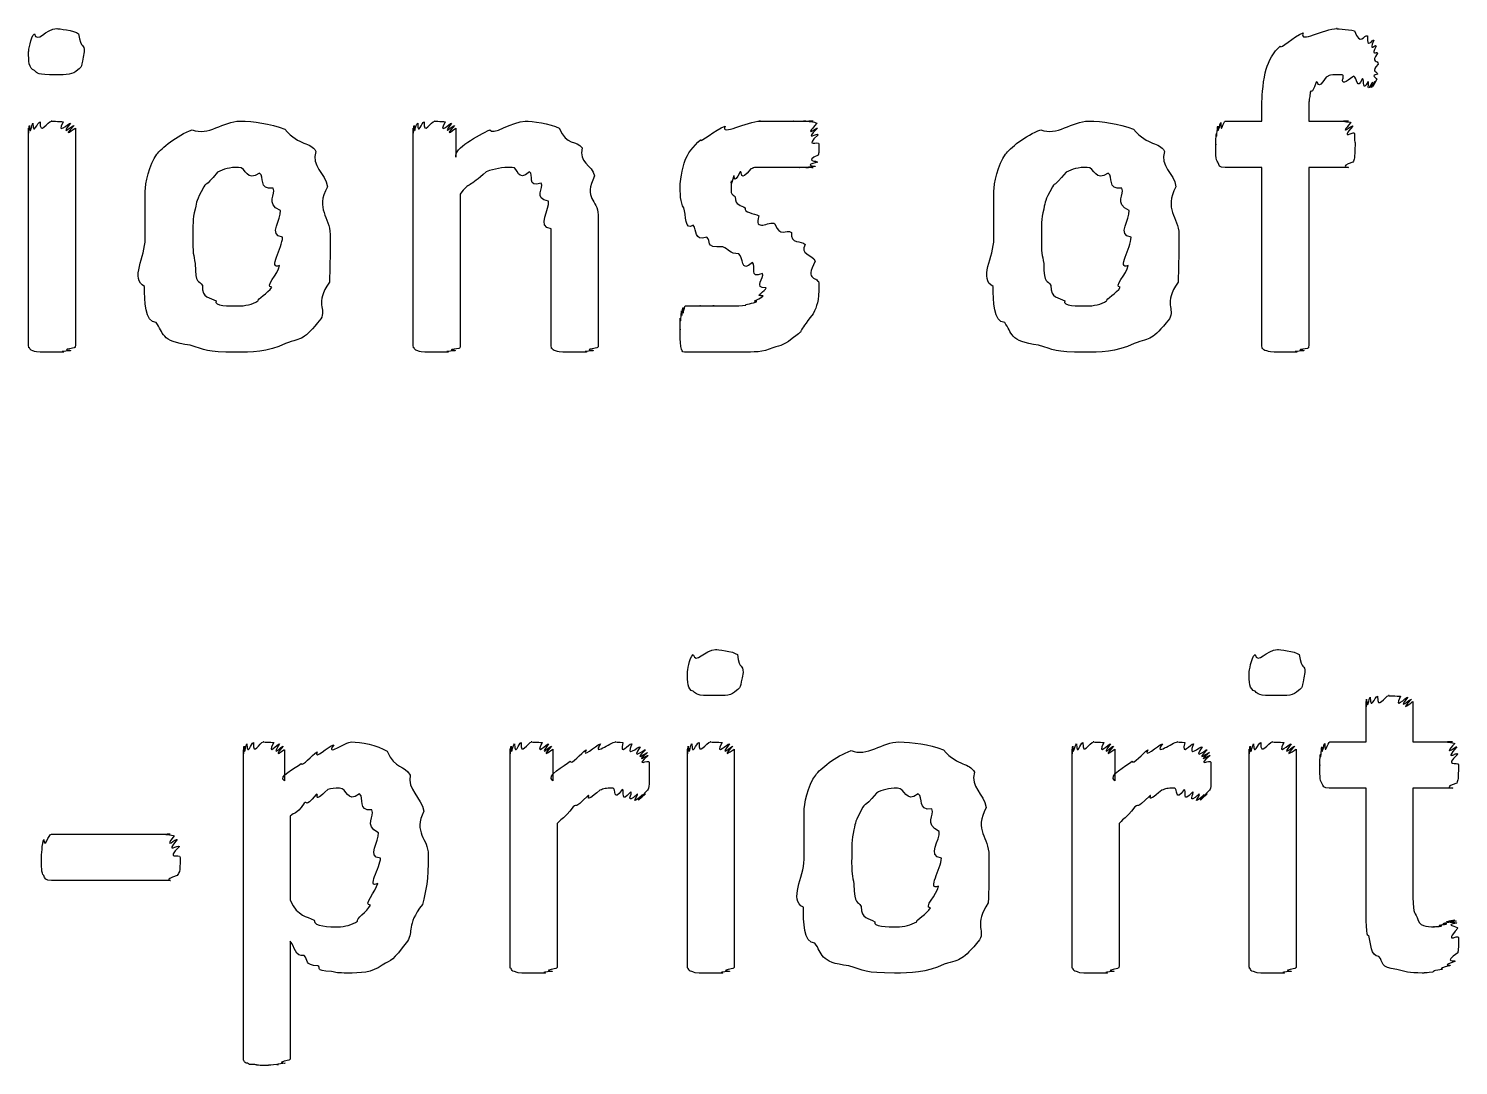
# Model space of a CAD drawing. Header units: millimetres. Extents: x 0 to 216, y 0 to 279.
# Drawn here: x 130.69 to 141.6, y 142.21 to 150.12 of the extents above; entities that cross this region are included whole.
import ezdxf

# ---------------------------------------------------------------- set-up
doc = ezdxf.new("R2010")
doc.units = ezdxf.units.MM
doc.layers.get('0').update_dxf_attribs({"linetype": 'CONTINUOUS'})

msp = doc.modelspace()

# ---------------------------------------------------------------- linework, layer by layer
at = {"color": 0}
for p, q in [((131.118, 149.944), (131.118, 149.944)), ((140.991, 149.85), (140.991, 149.85)), ((140.104, 149.415), (140.104, 149.564)), ((140.462, 149.526), (140.462, 149.415)), ((130.693, 147.706), (130.693, 149.36)), ((131.051, 149.36), (131.051, 147.706)), ((133.628, 147.706), (133.628, 149.36)), ((133.954, 149.36), (133.954, 149.14)), ((139.823, 149.415), (140.104, 149.415)), ((140.462, 149.415), (140.765, 149.415)), ((140.104, 149.062), (139.823, 149.062)), ((140.104, 147.706), (140.104, 149.062)), ((140.765, 149.062), (140.462, 149.062)), ((140.462, 149.062), (140.462, 147.706)), ((133.987, 148.858), (133.987, 147.706)), ((135.039, 148.699), (135.039, 147.706)), ((132.631, 148.528), (132.631, 148.528)), ((132.994, 148.55), (132.994, 148.55)), ((134.681, 147.706), (134.681, 148.594)), ((139.106, 148.528), (139.106, 148.528)), ((139.47, 148.55), (139.47, 148.55)), ((136.724, 148.169), (136.724, 148.169)), ((136.145, 145.207), (136.145, 145.207)), ((140.432, 145.207), (140.432, 145.207)), ((140.898, 144.677), (140.898, 144.986)), ((141.256, 144.986), (141.256, 144.677)), ((140.622, 144.677), (140.898, 144.677)), ((141.256, 144.677), (141.559, 144.677)), ((132.332, 142.269), (132.332, 144.617)), ((132.646, 144.617), (132.646, 144.38)), ((134.368, 142.969), (134.368, 144.622)), ((134.694, 144.622), (134.694, 144.38)), ((135.72, 142.969), (135.72, 144.622)), ((136.078, 144.622), (136.078, 142.969)), ((138.655, 142.969), (138.655, 144.622)), ((138.981, 144.622), (138.981, 144.38)), ((140.007, 142.969), (140.007, 144.622)), ((140.366, 144.622), (140.366, 142.969)), ((135.427, 144.441), (135.427, 144.441)), ((139.714, 144.441), (139.714, 144.441)), ((140.898, 144.325), (140.617, 144.325)), ((140.898, 143.432), (140.898, 144.325)), ((141.559, 144.325), (141.256, 144.325)), ((141.256, 144.325), (141.256, 143.553)), ((132.69, 144.11), (132.69, 143.47)), ((134.727, 144.055), (134.727, 142.969)), ((139.014, 144.055), (139.014, 142.969)), ((130.868, 143.972), (131.772, 143.972)), ((131.849, 143.795), (131.849, 143.795)), ((133.743, 143.818), (133.743, 143.818)), ((138.021, 143.812), (138.021, 143.812)), ((133.379, 143.79), (133.379, 143.79)), ((137.658, 143.79), (137.658, 143.79)), ((131.772, 143.619), (130.868, 143.619)), ((132.69, 143.156), (132.69, 142.269)), ((141.603, 143.184), (141.603, 143.184))]:
    msp.add_line(p, q, dxfattribs=at)
for points in [[(130.693, 149.944), (130.693, 149.951), (130.707, 150.056), (130.737, 150.082)], [(130.737, 150.082), (130.755, 150.002), (130.827, 150.121), (130.908, 150.121)], [(130.908, 150.121), (130.917, 150.121), (131.043, 150.107), (131.074, 150.082)], [(131.074, 150.082), (131.093, 149.955), (131.118, 150.013), (131.118, 149.944)], [(140.242, 149.988), (140.243, 149.958), (140.348, 150.066), (140.418, 150.088)], [(140.418, 150.088), (140.386, 150.002), (140.578, 150.121), (140.677, 150.121)], [(140.677, 150.121), (140.647, 150.121), (140.765, 150.115), (140.809, 150.104)], [(140.809, 150.104), (140.854, 149.98), (140.886, 150.079), (140.909, 150.066)], [(140.909, 150.066), (140.9, 149.955), (140.95, 150.043), (140.958, 150.033)], [(140.958, 150.033), (140.915, 149.933), (140.971, 150.006), (140.975, 149.988)], [(130.737, 149.801), (130.693, 149.815), (130.693, 149.874), (130.693, 149.944)], [(131.118, 149.944), (131.093, 149.819), (131.101, 149.831), (131.068, 149.806)], [(140.137, 149.812), (140.151, 149.87), (140.197, 149.944), (140.242, 149.988)], [(140.975, 149.988), (140.927, 149.9), (140.986, 149.955), (140.986, 149.933)], [(140.986, 149.933), (140.93, 149.856), (140.991, 149.884), (140.991, 149.85)], [(130.903, 149.768), (130.751, 149.768), (130.766, 149.779), (130.737, 149.801)], [(131.068, 149.806), (131.031, 149.768), (130.983, 149.768), (130.903, 149.768)], [(140.104, 149.564), (140.104, 149.61), (140.115, 149.742), (140.137, 149.812)], [(140.991, 149.85), (140.93, 149.79), (140.988, 149.791), (140.986, 149.774)], [(140.517, 149.713), (140.479, 149.594), (140.484, 149.669), (140.473, 149.636)], [(140.594, 149.751), (140.518, 149.631), (140.539, 149.731), (140.517, 149.713)], [(140.716, 149.768), (140.581, 149.768), (140.627, 149.762), (140.594, 149.751)], [(140.804, 149.757), (140.662, 149.649), (140.749, 149.768), (140.716, 149.768)], [(140.87, 149.74), (140.831, 149.638), (140.829, 149.753), (140.804, 149.757)], [(140.914, 149.718), (140.867, 149.625), (140.888, 149.732), (140.87, 149.74)], [(140.947, 149.713), (140.893, 149.614), (140.928, 149.714), (140.914, 149.718)], [(140.964, 149.718), (140.909, 149.614), (140.954, 149.713), (140.947, 149.713)], [(140.98, 149.735), (140.92, 149.62), (140.971, 149.721), (140.964, 149.718)], [(140.986, 149.774), (140.927, 149.757), (140.983, 149.746), (140.98, 149.735)], [(140.473, 149.636), (140.459, 149.532), (140.462, 149.57), (140.462, 149.526)], [(130.693, 149.36), (130.693, 149.268), (130.695, 149.374), (130.699, 149.382)], [(130.699, 149.382), (130.704, 149.283), (130.715, 149.394), (130.726, 149.399)], [(130.726, 149.399), (130.729, 149.294), (130.759, 149.41), (130.781, 149.41)], [(130.781, 149.41), (130.777, 149.297), (130.836, 149.415), (130.87, 149.415)], [(130.87, 149.415), (130.847, 149.415), (130.936, 149.412), (130.958, 149.41)], [(130.958, 149.41), (130.894, 149.294), (131.002, 149.406), (131.013, 149.399)], [(131.013, 149.399), (130.92, 149.283), (131.036, 149.389), (131.04, 149.382)], [(131.04, 149.382), (130.932, 149.268), (131.051, 149.367), (131.051, 149.36)], [(131.942, 149.349), (132.06, 149.297), (132.184, 149.415), (132.305, 149.415)], [(132.305, 149.415), (132.413, 149.415), (132.533, 149.394), (132.647, 149.354)], [(133.628, 149.36), (133.628, 149.268), (133.63, 149.374), (133.634, 149.382)], [(133.634, 149.382), (133.635, 149.283), (133.646, 149.394), (133.662, 149.399)], [(133.662, 149.399), (133.664, 149.294), (133.692, 149.41), (133.711, 149.41)], [(133.711, 149.41), (133.706, 149.297), (133.761, 149.415), (133.794, 149.415)], [(133.794, 149.415), (133.768, 149.415), (133.849, 149.412), (133.871, 149.41)], [(133.871, 149.41), (133.812, 149.294), (133.91, 149.406), (133.92, 149.399)], [(133.92, 149.399), (133.834, 149.283), (133.938, 149.389), (133.943, 149.382)], [(133.943, 149.382), (133.845, 149.268), (133.954, 149.367), (133.954, 149.36)], [(134.213, 149.349), (134.224, 149.297), (134.39, 149.415), (134.483, 149.415)], [(134.483, 149.415), (134.535, 149.415), (134.672, 149.396), (134.742, 149.36)], [(134.742, 149.36), (134.797, 149.224), (134.874, 149.273), (134.918, 149.211)], [(135.819, 149.272), (135.819, 149.246), (135.932, 149.35), (136.007, 149.377)], [(136.007, 149.377), (135.97, 149.297), (136.174, 149.415), (136.277, 149.415)], [(136.277, 149.415), (136.234, 149.415), (136.365, 149.415), (136.409, 149.415)], [(136.409, 149.415), (136.44, 149.415), (136.493, 149.415), (136.531, 149.415)], [(136.531, 149.415), (136.514, 149.415), (136.598, 149.415), (136.624, 149.415)], [(136.624, 149.415), (136.565, 149.415), (136.668, 149.415), (136.68, 149.415)], [(136.68, 149.415), (136.591, 149.415), (136.703, 149.41), (136.707, 149.399)], [(136.707, 149.399), (136.598, 149.275), (136.712, 149.374), (136.712, 149.36)], [(136.712, 149.36), (136.602, 149.25), (136.718, 149.333), (136.718, 149.31)], [(138.417, 149.349), (138.535, 149.297), (138.66, 149.415), (138.781, 149.415)], [(138.781, 149.415), (138.888, 149.415), (139.008, 149.394), (139.123, 149.354)], [(139.756, 149.321), (139.758, 149.257), (139.763, 149.362), (139.767, 149.377)], [(139.767, 149.377), (139.769, 149.286), (139.781, 149.4), (139.79, 149.404)], [(139.79, 149.404), (139.787, 149.297), (139.811, 149.415), (139.823, 149.415)], [(140.765, 149.415), (140.669, 149.415), (140.778, 149.411), (140.782, 149.404)], [(140.782, 149.404), (140.68, 149.286), (140.794, 149.39), (140.798, 149.377)], [(140.798, 149.377), (140.691, 149.257), (140.809, 149.344), (140.809, 149.321)], [(131.671, 149.162), (131.705, 149.208), (131.823, 149.305), (131.942, 149.349)], [(132.647, 149.354), (132.763, 149.219), (132.843, 149.261), (132.884, 149.184)], [(133.954, 149.14), (133.933, 149.208), (134.127, 149.305), (134.213, 149.349)], [(135.704, 149.117), (135.716, 149.158), (135.767, 149.228), (135.819, 149.272)], [(136.718, 149.31), (136.605, 149.208), (136.724, 149.268), (136.724, 149.239)], [(138.147, 149.162), (138.18, 149.208), (138.298, 149.305), (138.417, 149.349)], [(139.123, 149.354), (139.238, 149.219), (139.318, 149.261), (139.36, 149.184)], [(139.751, 149.239), (139.751, 149.213), (139.752, 149.299), (139.756, 149.321)], [(140.809, 149.321), (140.812, 149.213), (140.815, 149.272), (140.815, 149.239)], [(131.583, 148.88), (131.583, 148.933), (131.612, 149.085), (131.671, 149.162)], [(132.884, 149.184), (132.847, 149.069), (132.957, 149.02), (132.973, 148.913)], [(134.918, 149.211), (134.885, 149.102), (134.993, 149.08), (135.012, 148.996)], [(136.718, 149.156), (136.602, 149.102), (136.715, 149.115), (136.712, 149.101)], [(136.724, 149.239), (136.724, 149.151), (136.721, 149.181), (136.718, 149.156)], [(138.059, 148.88), (138.059, 148.933), (138.088, 149.085), (138.147, 149.162)], [(139.36, 149.184), (139.323, 149.069), (139.433, 149.02), (139.448, 148.913)], [(139.767, 149.101), (139.751, 149.117), (139.751, 149.175), (139.751, 149.239)], [(140.815, 149.239), (140.812, 149.117), (140.809, 149.13), (140.798, 149.101)], [(132.294, 149.062), (132.23, 149.062), (132.179, 149.049), (132.135, 149.024)], [(132.454, 149.018), (132.355, 148.944), (132.357, 149.062), (132.294, 149.062)], [(134.384, 149.062), (134.301, 149.062), (134.251, 149.051), (134.185, 149.029)], [(134.516, 149.029), (134.418, 148.944), (134.434, 149.062), (134.384, 149.062)], [(135.665, 148.936), (135.665, 148.926), (135.678, 149.062), (135.704, 149.117)], [(136.205, 149.051), (136.109, 148.933), (136.145, 149.04), (136.122, 149.029)], [(136.327, 149.062), (136.179, 149.062), (136.241, 149.058), (136.205, 149.051)], [(136.464, 149.062), (136.393, 149.062), (136.378, 149.062), (136.327, 149.062)], [(136.569, 149.062), (136.473, 149.062), (136.504, 149.062), (136.464, 149.062)], [(136.641, 149.062), (136.532, 149.062), (136.598, 149.062), (136.569, 149.062)], [(136.68, 149.062), (136.569, 149.062), (136.659, 149.062), (136.641, 149.062)], [(136.696, 149.068), (136.583, 149.062), (136.686, 149.062), (136.68, 149.062)], [(136.712, 149.101), (136.594, 149.073), (136.703, 149.075), (136.696, 149.068)], [(138.77, 149.062), (138.705, 149.062), (138.654, 149.049), (138.61, 149.024)], [(138.93, 149.018), (138.83, 148.944), (138.832, 149.062), (138.77, 149.062)], [(139.823, 149.062), (139.773, 149.062), (139.779, 149.075), (139.767, 149.101)], [(140.798, 149.101), (140.677, 149.062), (140.779, 149.062), (140.765, 149.062)], [(132.135, 149.024), (132.027, 148.893), (132.059, 148.96), (132.03, 148.913)], [(132.559, 148.903), (132.443, 148.889), (132.498, 148.992), (132.454, 149.018)], [(134.185, 149.029), (134.054, 148.904), (134.056, 148.953), (133.987, 148.858)], [(134.604, 148.941), (134.491, 148.904), (134.552, 149.01), (134.516, 149.029)], [(134.659, 148.803), (134.539, 148.827), (134.629, 148.904), (134.604, 148.941)], [(135.012, 148.996), (134.921, 148.82), (135.039, 148.816), (135.039, 148.699)], [(135.693, 148.754), (135.665, 148.79), (135.665, 148.865), (135.665, 148.936)], [(136.073, 148.996), (136.043, 148.889), (136.057, 148.971), (136.057, 148.958)], [(136.057, 148.958), (136.043, 148.827), (136.065, 148.869), (136.084, 148.836)], [(136.122, 149.029), (136.065, 148.915), (136.084, 149.01), (136.073, 148.996)], [(138.61, 149.024), (138.502, 148.893), (138.534, 148.96), (138.505, 148.913)], [(139.034, 148.903), (138.919, 148.889), (138.974, 148.992), (138.93, 149.018)], [(131.583, 148.517), (131.583, 148.595), (131.583, 148.77), (131.583, 148.88)], [(132.03, 148.913), (131.969, 148.798), (131.977, 148.809), (131.964, 148.743)], [(132.614, 148.732), (132.494, 148.79), (132.584, 148.854), (132.559, 148.903)], [(132.973, 148.913), (132.876, 148.739), (132.994, 148.685), (132.994, 148.55)], [(136.084, 148.836), (136.084, 148.765), (136.131, 148.778), (136.161, 148.754)], [(138.059, 148.517), (138.059, 148.595), (138.059, 148.77), (138.059, 148.88)], [(138.505, 148.913), (138.444, 148.798), (138.453, 148.809), (138.439, 148.743)], [(139.09, 148.732), (138.97, 148.79), (139.059, 148.854), (139.034, 148.903)], [(139.448, 148.913), (139.351, 148.739), (139.47, 148.685), (139.47, 148.55)], [(131.964, 148.743), (131.943, 148.668), (131.947, 148.612), (131.947, 148.539)], [(132.631, 148.528), (132.516, 148.544), (132.625, 148.668), (132.614, 148.732)], [(134.681, 148.594), (134.565, 148.602), (134.673, 148.751), (134.659, 148.803)], [(135.764, 148.621), (135.701, 148.569), (135.71, 148.701), (135.693, 148.754)], [(136.161, 148.754), (136.146, 148.717), (136.229, 148.711), (136.266, 148.693)], [(138.439, 148.743), (138.418, 148.668), (138.423, 148.612), (138.423, 148.539)], [(139.106, 148.528), (138.992, 148.544), (139.101, 148.668), (139.09, 148.732)], [(135.869, 148.528), (135.764, 148.496), (135.798, 148.584), (135.764, 148.621)], [(136.266, 148.693), (136.223, 148.562), (136.346, 148.655), (136.387, 148.632)], [(136.387, 148.632), (136.426, 148.522), (136.473, 148.591), (136.514, 148.566)], [(131.578, 148.153), (131.465, 148.209), (131.583, 148.38), (131.583, 148.517)], [(131.947, 148.539), (131.943, 148.404), (131.953, 148.395), (131.964, 148.329)], [(132.608, 148.313), (132.516, 148.276), (132.631, 148.451), (132.631, 148.528)], [(132.994, 148.55), (132.994, 148.353), (132.992, 148.296), (132.989, 148.186)], [(135.99, 148.456), (135.842, 148.445), (135.909, 148.501), (135.869, 148.528)], [(136.514, 148.566), (136.506, 148.47), (136.588, 148.509), (136.619, 148.473)], [(138.053, 148.153), (137.94, 148.209), (138.059, 148.38), (138.059, 148.517)], [(138.423, 148.539), (138.418, 148.404), (138.428, 148.395), (138.439, 148.329)], [(139.084, 148.313), (138.992, 148.276), (139.106, 148.451), (139.106, 148.528)], [(139.47, 148.55), (139.47, 148.353), (139.467, 148.296), (139.464, 148.186)], [(136.112, 148.401), (136.043, 148.404), (136.034, 148.437), (135.99, 148.456)], [(136.216, 148.335), (136.12, 148.249), (136.151, 148.382), (136.112, 148.401)], [(136.619, 148.473), (136.569, 148.401), (136.677, 148.397), (136.696, 148.346)], [(131.964, 148.329), (131.965, 148.159), (131.993, 148.209), (132.019, 148.159)], [(132.548, 148.147), (132.49, 148.147), (132.598, 148.249), (132.608, 148.313)], [(136.294, 148.252), (136.183, 148.203), (136.249, 148.313), (136.216, 148.335)], [(136.696, 148.346), (136.605, 148.183), (136.724, 148.238), (136.724, 148.169)], [(138.439, 148.329), (138.441, 148.159), (138.468, 148.209), (138.494, 148.159)], [(139.023, 148.147), (138.966, 148.147), (139.073, 148.249), (139.084, 148.313)], [(132.019, 148.159), (132.016, 148.059), (132.079, 148.071), (132.123, 148.042)], [(132.989, 148.186), (132.873, 148.018), (132.967, 147.985), (132.923, 147.905)], [(136.321, 148.142), (136.219, 148.139), (136.312, 148.222), (136.294, 148.252)], [(136.724, 148.169), (136.724, 148.029), (136.708, 148.01), (136.68, 147.943)], [(138.494, 148.159), (138.491, 148.059), (138.555, 148.071), (138.599, 148.042)], [(139.464, 148.186), (139.349, 148.018), (139.442, 147.985), (139.398, 147.905)], [(131.666, 147.877), (131.579, 147.879), (131.578, 148.045), (131.578, 148.153)], [(132.443, 148.042), (132.435, 148.055), (132.522, 148.103), (132.548, 148.147)], [(136.249, 148.037), (136.194, 148.037), (136.288, 148.062), (136.299, 148.081)], [(136.299, 148.081), (136.219, 148.073), (136.321, 148.12), (136.321, 148.142)], [(138.141, 147.877), (138.055, 147.879), (138.053, 148.045), (138.053, 148.153)], [(138.919, 148.042), (138.91, 148.055), (138.997, 148.103), (139.023, 148.147)], [(132.123, 148.042), (132.104, 148.004), (132.223, 148.004), (132.289, 148.004)], [(132.289, 148.004), (132.347, 148.004), (132.399, 148.016), (132.443, 148.042)], [(135.665, 147.91), (135.668, 147.846), (135.672, 147.95), (135.676, 147.966)], [(135.676, 147.966), (135.676, 147.875), (135.683, 147.989), (135.687, 147.993)], [(135.687, 147.993), (135.683, 147.886), (135.695, 148.004), (135.704, 148.004)], [(135.704, 148.004), (135.701, 148.004), (135.728, 148.004), (135.748, 148.004)], [(135.748, 148.004), (135.742, 148.004), (135.793, 148.004), (135.819, 148.004)], [(135.819, 148.004), (135.798, 148.004), (135.883, 148.004), (135.924, 148.004)], [(135.924, 148.004), (135.877, 148.004), (136.01, 148.004), (136.062, 148.004)], [(136.062, 148.004), (136.087, 148.004), (136.136, 148.005), (136.167, 148.01)], [(136.167, 148.01), (136.15, 148.015), (136.227, 148.026), (136.249, 148.037)], [(136.68, 147.943), (136.55, 147.784), (136.613, 147.828), (136.558, 147.784)], [(138.599, 148.042), (138.58, 148.004), (138.698, 148.004), (138.764, 148.004)], [(138.764, 148.004), (138.822, 148.004), (138.875, 148.016), (138.919, 148.042)], [(131.925, 147.706), (131.697, 147.729), (131.724, 147.803), (131.666, 147.877)], [(132.923, 147.905), (132.785, 147.739), (132.788, 147.762), (132.653, 147.718)], [(135.665, 147.828), (135.665, 147.802), (135.665, 147.888), (135.665, 147.91)], [(138.4, 147.706), (138.172, 147.729), (138.199, 147.803), (138.141, 147.877)], [(139.398, 147.905), (139.26, 147.739), (139.263, 147.762), (139.128, 147.718)], [(135.671, 147.695), (135.665, 147.713), (135.665, 147.773), (135.665, 147.828)], [(136.558, 147.784), (136.444, 147.695), (136.444, 147.706), (136.371, 147.684)], [(130.699, 147.684), (130.693, 147.68), (130.693, 147.698), (130.693, 147.706)], [(130.726, 147.662), (130.704, 147.665), (130.706, 147.676), (130.699, 147.684)], [(130.781, 147.651), (130.729, 147.654), (130.74, 147.658), (130.726, 147.662)], [(130.87, 147.651), (130.777, 147.651), (130.806, 147.651), (130.781, 147.651)], [(130.958, 147.651), (130.847, 147.651), (130.905, 147.651), (130.87, 147.651)], [(131.013, 147.662), (130.894, 147.654), (130.983, 147.654), (130.958, 147.651)], [(131.04, 147.684), (130.92, 147.665), (131.027, 147.669), (131.013, 147.662)], [(131.051, 147.706), (131.049, 147.68), (131.047, 147.691), (131.04, 147.684)], [(132.272, 147.651), (132.046, 147.651), (132.042, 147.669), (131.925, 147.706)], [(132.653, 147.718), (132.516, 147.651), (132.394, 147.651), (132.272, 147.651)], [(133.634, 147.684), (133.628, 147.68), (133.628, 147.698), (133.628, 147.706)], [(133.662, 147.662), (133.639, 147.665), (133.641, 147.676), (133.634, 147.684)], [(133.717, 147.651), (133.664, 147.654), (133.675, 147.658), (133.662, 147.662)], [(133.805, 147.651), (133.712, 147.651), (133.741, 147.651), (133.717, 147.651)], [(133.893, 147.651), (133.783, 147.651), (133.841, 147.651), (133.805, 147.651)], [(133.948, 147.662), (133.829, 147.654), (133.918, 147.654), (133.893, 147.651)], [(133.975, 147.679), (133.856, 147.665), (133.962, 147.669), (133.948, 147.662)], [(133.987, 147.706), (133.984, 147.676), (133.983, 147.686), (133.975, 147.679)], [(134.687, 147.679), (134.682, 147.676), (134.681, 147.695), (134.681, 147.706)], [(134.714, 147.662), (134.694, 147.665), (134.694, 147.675), (134.687, 147.679)], [(134.769, 147.651), (134.72, 147.654), (134.728, 147.658), (134.714, 147.662)], [(134.863, 147.651), (134.767, 147.651), (134.794, 147.651), (134.769, 147.651)], [(134.946, 147.651), (134.837, 147.651), (134.896, 147.651), (134.863, 147.651)], [(135.001, 147.662), (134.885, 147.654), (134.971, 147.654), (134.946, 147.651)], [(135.029, 147.684), (134.91, 147.665), (135.015, 147.669), (135.001, 147.662)], [(135.039, 147.706), (135.039, 147.68), (135.035, 147.691), (135.029, 147.684)], [(135.698, 147.651), (135.676, 147.651), (135.678, 147.665), (135.671, 147.695)], [(135.759, 147.651), (135.701, 147.651), (135.712, 147.651), (135.698, 147.651)], [(135.853, 147.651), (135.753, 147.651), (135.783, 147.651), (135.759, 147.651)], [(135.985, 147.651), (135.83, 147.651), (135.892, 147.651), (135.853, 147.651)], [(136.139, 147.651), (136.043, 147.651), (136.032, 147.651), (135.985, 147.651)], [(136.371, 147.684), (136.3, 147.651), (136.223, 147.651), (136.139, 147.651)], [(138.748, 147.651), (138.522, 147.651), (138.517, 147.669), (138.4, 147.706)], [(139.128, 147.718), (138.992, 147.651), (138.869, 147.651), (138.748, 147.651)], [(140.109, 147.679), (140.104, 147.676), (140.104, 147.695), (140.104, 147.706)], [(140.142, 147.662), (140.115, 147.665), (140.116, 147.675), (140.109, 147.679)], [(140.197, 147.651), (140.144, 147.654), (140.156, 147.658), (140.142, 147.662)], [(140.286, 147.651), (140.188, 147.651), (140.22, 147.651), (140.197, 147.651)], [(140.369, 147.651), (140.258, 147.651), (140.319, 147.651), (140.286, 147.651)], [(140.424, 147.662), (140.302, 147.654), (140.39, 147.654), (140.369, 147.651)], [(140.451, 147.679), (140.331, 147.665), (140.437, 147.669), (140.424, 147.662)], [(140.462, 147.706), (140.459, 147.676), (140.458, 147.686), (140.451, 147.679)], [(135.72, 145.207), (135.72, 145.214), (135.734, 145.318), (135.764, 145.344)], [(135.764, 145.344), (135.782, 145.264), (135.854, 145.383), (135.935, 145.383)], [(135.935, 145.383), (135.944, 145.383), (136.07, 145.369), (136.101, 145.344)], [(136.101, 145.344), (136.12, 145.218), (136.145, 145.276), (136.145, 145.207)], [(140.007, 145.207), (140.007, 145.214), (140.021, 145.318), (140.051, 145.344)], [(140.051, 145.344), (140.069, 145.264), (140.141, 145.383), (140.222, 145.383)], [(140.222, 145.383), (140.231, 145.383), (140.357, 145.369), (140.388, 145.344)], [(140.388, 145.344), (140.407, 145.218), (140.432, 145.276), (140.432, 145.207)], [(135.764, 145.063), (135.72, 145.077), (135.72, 145.136), (135.72, 145.207)], [(136.145, 145.207), (136.12, 145.081), (136.128, 145.094), (136.095, 145.069)], [(140.051, 145.063), (140.007, 145.077), (140.007, 145.136), (140.007, 145.207)], [(140.432, 145.207), (140.407, 145.081), (140.415, 145.094), (140.382, 145.069)], [(135.93, 145.03), (135.778, 145.03), (135.793, 145.041), (135.764, 145.063)], [(136.095, 145.069), (136.058, 145.03), (136.01, 145.03), (135.93, 145.03)], [(140.217, 145.03), (140.065, 145.03), (140.08, 145.041), (140.051, 145.063)], [(140.382, 145.069), (140.345, 145.03), (140.297, 145.03), (140.217, 145.03)], [(140.898, 144.986), (140.898, 144.887), (140.899, 144.994), (140.903, 145.003)], [(140.903, 145.003), (140.909, 144.901), (140.92, 145.015), (140.93, 145.019)], [(140.93, 145.019), (140.933, 144.909), (140.964, 145.025), (140.986, 145.025)], [(140.986, 145.025), (140.982, 144.912), (141.041, 145.03), (141.074, 145.03)], [(141.074, 145.03), (141.052, 145.03), (141.14, 145.028), (141.162, 145.025)], [(141.162, 145.025), (141.099, 144.909), (141.206, 145.022), (141.217, 145.019)], [(141.217, 145.019), (141.125, 144.901), (141.241, 145.01), (141.245, 145.003)], [(141.245, 145.003), (141.136, 144.887), (141.256, 144.989), (141.256, 144.986)], [(132.359, 144.661), (132.365, 144.556), (132.389, 144.672), (132.409, 144.672)], [(132.409, 144.672), (132.405, 144.559), (132.456, 144.677), (132.486, 144.677)], [(132.486, 144.677), (132.467, 144.677), (132.544, 144.675), (132.563, 144.672)], [(132.563, 144.672), (132.504, 144.556), (132.596, 144.668), (132.607, 144.661)], [(133.021, 144.655), (132.952, 144.559), (133.11, 144.677), (133.158, 144.677)], [(133.158, 144.677), (133.225, 144.677), (133.354, 144.653), (133.429, 144.606)], [(134.401, 144.661), (134.404, 144.556), (134.432, 144.672), (134.451, 144.672)], [(134.451, 144.672), (134.445, 144.559), (134.501, 144.677), (134.534, 144.677)], [(134.534, 144.677), (134.507, 144.677), (134.589, 144.675), (134.611, 144.672)], [(134.611, 144.672), (134.552, 144.556), (134.65, 144.668), (134.661, 144.661)], [(135.057, 144.661), (134.986, 144.559), (135.136, 144.677), (135.173, 144.677)], [(135.173, 144.677), (135.154, 144.677), (135.206, 144.675), (135.228, 144.672)], [(135.228, 144.672), (135.198, 144.556), (135.272, 144.668), (135.295, 144.661)], [(135.753, 144.661), (135.756, 144.556), (135.786, 144.672), (135.809, 144.672)], [(135.809, 144.672), (135.804, 144.559), (135.864, 144.677), (135.897, 144.677)], [(135.897, 144.677), (135.874, 144.677), (135.963, 144.675), (135.985, 144.672)], [(135.985, 144.672), (135.921, 144.556), (136.029, 144.668), (136.04, 144.661)], [(136.969, 144.611), (137.087, 144.559), (137.211, 144.677), (137.333, 144.677)], [(137.333, 144.677), (137.44, 144.677), (137.56, 144.657), (137.674, 144.617)], [(138.689, 144.661), (138.691, 144.556), (138.719, 144.672), (138.738, 144.672)], [(138.738, 144.672), (138.733, 144.559), (138.788, 144.677), (138.821, 144.677)], [(138.821, 144.677), (138.795, 144.677), (138.876, 144.675), (138.898, 144.672)], [(138.898, 144.672), (138.839, 144.556), (138.937, 144.668), (138.948, 144.661)], [(139.344, 144.661), (139.273, 144.559), (139.423, 144.677), (139.46, 144.677)], [(139.46, 144.677), (139.441, 144.677), (139.493, 144.675), (139.515, 144.672)], [(139.515, 144.672), (139.485, 144.556), (139.56, 144.668), (139.581, 144.661)], [(140.04, 144.661), (140.043, 144.556), (140.074, 144.672), (140.095, 144.672)], [(140.095, 144.672), (140.091, 144.559), (140.151, 144.677), (140.184, 144.677)], [(140.184, 144.677), (140.162, 144.677), (140.25, 144.675), (140.272, 144.672)], [(140.272, 144.672), (140.208, 144.556), (140.316, 144.668), (140.327, 144.661)], [(140.583, 144.666), (140.581, 144.559), (140.607, 144.677), (140.622, 144.677)], [(141.559, 144.677), (141.462, 144.677), (141.571, 144.673), (141.575, 144.666)], [(132.332, 144.617), (132.332, 144.534), (132.333, 144.64), (132.337, 144.645)], [(132.337, 144.645), (132.339, 144.545), (132.348, 144.657), (132.359, 144.661)], [(132.607, 144.661), (132.53, 144.545), (132.631, 144.651), (132.635, 144.645)], [(132.635, 144.645), (132.541, 144.53), (132.646, 144.628), (132.646, 144.617)], [(132.773, 144.512), (132.784, 144.486), (132.853, 144.578), (132.894, 144.6)], [(132.894, 144.6), (132.868, 144.534), (132.979, 144.645), (133.021, 144.655)], [(133.429, 144.606), (133.489, 144.468), (133.561, 144.501), (133.605, 144.424)], [(134.368, 144.622), (134.368, 144.53), (134.37, 144.636), (134.374, 144.645)], [(134.374, 144.645), (134.375, 144.545), (134.386, 144.657), (134.401, 144.661)], [(134.661, 144.661), (134.574, 144.545), (134.679, 144.651), (134.682, 144.645)], [(134.682, 144.645), (134.585, 144.53), (134.694, 144.629), (134.694, 144.622)], [(134.826, 144.529), (134.834, 144.497), (134.91, 144.595), (134.947, 144.617)], [(134.947, 144.617), (134.909, 144.541), (135.02, 144.653), (135.057, 144.661)], [(135.295, 144.661), (135.246, 144.541), (135.341, 144.646), (135.36, 144.639)], [(135.36, 144.639), (135.283, 144.526), (135.391, 144.624), (135.399, 144.617)], [(135.399, 144.617), (135.297, 144.512), (135.412, 144.602), (135.416, 144.595)], [(135.416, 144.595), (135.305, 144.501), (135.421, 144.584), (135.421, 144.573)], [(135.421, 144.573), (135.308, 144.479), (135.427, 144.545), (135.427, 144.523)], [(135.72, 144.622), (135.72, 144.53), (135.722, 144.636), (135.726, 144.645)], [(135.726, 144.645), (135.731, 144.545), (135.742, 144.657), (135.753, 144.661)], [(136.04, 144.661), (135.948, 144.545), (136.063, 144.651), (136.067, 144.645)], [(136.067, 144.645), (135.959, 144.53), (136.078, 144.629), (136.078, 144.622)], [(136.699, 144.424), (136.732, 144.471), (136.85, 144.567), (136.969, 144.611)], [(137.674, 144.617), (137.79, 144.482), (137.87, 144.523), (137.911, 144.446)], [(138.655, 144.622), (138.655, 144.53), (138.657, 144.636), (138.661, 144.645)], [(138.661, 144.645), (138.662, 144.545), (138.673, 144.657), (138.689, 144.661)], [(138.948, 144.661), (138.861, 144.545), (138.966, 144.651), (138.97, 144.645)], [(138.97, 144.645), (138.872, 144.53), (138.981, 144.629), (138.981, 144.622)], [(139.113, 144.529), (139.121, 144.497), (139.197, 144.595), (139.234, 144.617)], [(139.234, 144.617), (139.196, 144.541), (139.307, 144.653), (139.344, 144.661)], [(139.581, 144.661), (139.533, 144.541), (139.628, 144.646), (139.648, 144.639)], [(139.648, 144.639), (139.571, 144.526), (139.678, 144.624), (139.686, 144.617)], [(139.686, 144.617), (139.584, 144.512), (139.699, 144.602), (139.703, 144.595)], [(139.703, 144.595), (139.592, 144.501), (139.708, 144.584), (139.708, 144.573)], [(139.708, 144.573), (139.595, 144.479), (139.714, 144.545), (139.714, 144.523)], [(140.007, 144.622), (140.007, 144.53), (140.009, 144.636), (140.013, 144.645)], [(140.013, 144.645), (140.018, 144.545), (140.029, 144.657), (140.04, 144.661)], [(140.327, 144.661), (140.235, 144.545), (140.351, 144.651), (140.354, 144.645)], [(140.354, 144.645), (140.246, 144.53), (140.366, 144.629), (140.366, 144.622)], [(140.545, 144.501), (140.545, 144.475), (140.546, 144.562), (140.55, 144.584)], [(140.55, 144.584), (140.552, 144.519), (140.557, 144.624), (140.561, 144.639)], [(140.561, 144.639), (140.563, 144.548), (140.575, 144.662), (140.583, 144.666)], [(141.575, 144.666), (141.473, 144.548), (141.588, 144.653), (141.592, 144.639)], [(141.592, 144.639), (141.482, 144.519), (141.598, 144.606), (141.598, 144.584)], [(141.598, 144.584), (141.485, 144.475), (141.603, 144.534), (141.603, 144.501)], [(132.646, 144.38), (132.585, 144.413), (132.731, 144.475), (132.773, 144.512)], [(134.694, 144.38), (134.633, 144.424), (134.784, 144.491), (134.826, 144.529)], [(135.427, 144.523), (135.427, 144.438), (135.427, 144.476), (135.427, 144.441)], [(138.981, 144.38), (138.92, 144.424), (139.072, 144.491), (139.113, 144.529)], [(139.714, 144.523), (139.714, 144.438), (139.714, 144.476), (139.714, 144.441)], [(140.561, 144.363), (140.545, 144.38), (140.545, 144.438), (140.545, 144.501)], [(141.603, 144.501), (141.603, 144.38), (141.599, 144.392), (141.592, 144.363)], [(133.605, 144.424), (133.58, 144.314), (133.688, 144.254), (133.71, 144.148)], [(135.427, 144.358), (135.427, 144.325), (135.423, 144.319), (135.416, 144.308)], [(135.427, 144.441), (135.427, 144.369), (135.427, 144.38), (135.427, 144.358)], [(136.61, 144.143), (136.61, 144.195), (136.639, 144.347), (136.699, 144.424)], [(137.911, 144.446), (137.874, 144.332), (137.984, 144.282), (138, 144.176)], [(139.714, 144.358), (139.714, 144.325), (139.71, 144.319), (139.703, 144.308)], [(139.714, 144.441), (139.714, 144.369), (139.714, 144.38), (139.714, 144.358)], [(140.617, 144.325), (140.57, 144.325), (140.575, 144.337), (140.561, 144.363)], [(141.592, 144.363), (141.471, 144.325), (141.573, 144.325), (141.559, 144.325)], [(132.888, 144.275), (132.79, 144.159), (132.828, 144.238), (132.795, 144.209)], [(132.976, 144.314), (132.85, 144.192), (132.917, 144.293), (132.888, 144.275)], [(133.065, 144.325), (133.026, 144.325), (133.005, 144.321), (132.976, 144.314)], [(133.219, 144.28), (133.117, 144.206), (133.127, 144.325), (133.065, 144.325)], [(133.313, 144.159), (133.198, 144.148), (133.259, 144.25), (133.219, 144.28)], [(134.958, 144.264), (134.845, 144.148), (134.888, 144.217), (134.848, 144.181)], [(135.052, 144.308), (134.911, 144.188), (134.991, 144.286), (134.958, 144.264)], [(135.151, 144.325), (135.092, 144.325), (135.085, 144.319), (135.052, 144.308)], [(135.223, 144.314), (135.151, 144.206), (135.176, 144.325), (135.151, 144.325)], [(135.289, 144.297), (135.198, 144.195), (135.248, 144.309), (135.223, 144.314)], [(135.339, 144.28), (135.235, 144.184), (135.307, 144.293), (135.289, 144.297)], [(135.377, 144.275), (135.264, 144.173), (135.352, 144.277), (135.339, 144.28)], [(135.399, 144.28), (135.286, 144.173), (135.388, 144.275), (135.377, 144.275)], [(135.416, 144.308), (135.297, 144.184), (135.406, 144.288), (135.399, 144.28)], [(137.162, 144.286), (137.054, 144.155), (137.086, 144.223), (137.057, 144.176)], [(137.322, 144.325), (137.257, 144.325), (137.206, 144.311), (137.162, 144.286)], [(137.481, 144.28), (137.382, 144.206), (137.384, 144.325), (137.322, 144.325)], [(137.586, 144.165), (137.47, 144.151), (137.525, 144.254), (137.481, 144.28)], [(139.245, 144.264), (139.132, 144.148), (139.175, 144.217), (139.135, 144.181)], [(139.339, 144.308), (139.198, 144.188), (139.278, 144.286), (139.245, 144.264)], [(139.438, 144.325), (139.379, 144.325), (139.372, 144.319), (139.339, 144.308)], [(139.51, 144.314), (139.438, 144.206), (139.463, 144.325), (139.438, 144.325)], [(139.576, 144.297), (139.485, 144.195), (139.535, 144.309), (139.51, 144.314)], [(139.626, 144.28), (139.522, 144.184), (139.594, 144.293), (139.576, 144.297)], [(139.664, 144.275), (139.551, 144.173), (139.639, 144.277), (139.626, 144.28)], [(139.686, 144.28), (139.573, 144.173), (139.675, 144.275), (139.664, 144.275)], [(139.703, 144.308), (139.584, 144.184), (139.693, 144.288), (139.686, 144.28)], [(132.795, 144.209), (132.725, 144.104), (132.726, 144.15), (132.69, 144.11)], [(133.362, 143.983), (133.247, 144.045), (133.338, 144.107), (133.313, 144.159)], [(133.71, 144.148), (133.624, 143.986), (133.743, 143.935), (133.743, 143.818)], [(134.848, 144.181), (134.768, 144.078), (134.771, 144.105), (134.727, 144.055)], [(136.61, 143.779), (136.61, 143.857), (136.61, 144.032), (136.61, 144.143)], [(137.057, 144.176), (136.996, 144.06), (137.004, 144.071), (136.991, 144.005)], [(137.641, 143.994), (137.521, 144.052), (137.611, 144.117), (137.586, 144.165)], [(138, 144.176), (137.903, 144.001), (138.021, 143.947), (138.021, 143.812)], [(139.135, 144.181), (139.055, 144.078), (139.058, 144.105), (139.014, 144.055)], [(130.791, 143.795), (130.791, 143.802), (130.797, 143.907), (130.808, 143.933)], [(130.808, 143.933), (130.816, 143.853), (130.842, 143.972), (130.868, 143.972)], [(131.772, 143.972), (131.691, 143.972), (131.794, 143.968), (131.805, 143.961)], [(131.805, 143.961), (131.713, 143.842), (131.823, 143.947), (131.827, 143.933)], [(131.827, 143.933), (131.724, 143.813), (131.84, 143.9), (131.844, 143.878)], [(133.379, 143.79), (133.265, 143.798), (133.373, 143.92), (133.362, 143.983)], [(136.991, 144.005), (136.97, 143.931), (136.974, 143.874), (136.974, 143.801)], [(137.658, 143.79), (137.543, 143.807), (137.652, 143.931), (137.641, 143.994)], [(130.808, 143.658), (130.791, 143.67), (130.791, 143.729), (130.791, 143.795)], [(131.844, 143.878), (131.731, 143.769), (131.849, 143.829), (131.849, 143.795)], [(131.849, 143.795), (131.849, 143.67), (131.841, 143.683), (131.827, 143.658)], [(133.743, 143.818), (133.743, 143.611), (133.727, 143.55), (133.699, 143.437)], [(136.974, 143.801), (136.97, 143.666), (136.98, 143.658), (136.991, 143.591)], [(138.021, 143.812), (138.021, 143.615), (138.019, 143.559), (138.016, 143.448)], [(133.357, 143.597), (133.265, 143.549), (133.379, 143.724), (133.379, 143.79)], [(136.605, 143.415), (136.492, 143.472), (136.61, 143.643), (136.61, 143.779)], [(137.636, 143.575), (137.543, 143.538), (137.658, 143.713), (137.658, 143.79)], [(130.868, 143.619), (130.816, 143.619), (130.821, 143.632), (130.808, 143.658)], [(131.827, 143.658), (131.706, 143.619), (131.797, 143.619), (131.772, 143.619)], [(133.302, 143.432), (133.239, 143.427), (133.346, 143.538), (133.357, 143.597)], [(136.991, 143.591), (136.992, 143.421), (137.02, 143.472), (137.046, 143.421)], [(132.69, 143.47), (132.751, 143.335), (132.813, 143.352), (132.872, 143.316)], [(137.575, 143.41), (137.517, 143.41), (137.625, 143.512), (137.636, 143.575)], [(141.256, 143.553), (141.253, 143.361), (141.267, 143.385), (141.289, 143.338)], [(133.203, 143.31), (133.187, 143.324), (133.276, 143.379), (133.302, 143.432)], [(133.699, 143.437), (133.569, 143.269), (133.634, 143.233), (133.583, 143.156)], [(136.693, 143.14), (136.606, 143.141), (136.605, 143.308), (136.605, 143.415)], [(137.046, 143.421), (137.043, 143.322), (137.106, 143.334), (137.15, 143.305)], [(137.47, 143.305), (137.462, 143.317), (137.549, 143.366), (137.575, 143.41)], [(138.016, 143.448), (137.9, 143.28), (137.994, 143.247), (137.95, 143.167)], [(140.92, 143.2), (140.898, 143.17), (140.898, 143.343), (140.898, 143.432)], [(132.872, 143.316), (132.868, 143.266), (132.99, 143.266), (133.054, 143.266)], [(133.054, 143.266), (133.106, 143.266), (133.161, 143.28), (133.203, 143.31)], [(137.15, 143.305), (137.131, 143.266), (137.25, 143.266), (137.316, 143.266)], [(137.316, 143.266), (137.374, 143.266), (137.426, 143.279), (137.47, 143.305)], [(141.289, 143.338), (141.301, 143.266), (141.358, 143.266), (141.421, 143.266)], [(141.421, 143.266), (141.385, 143.266), (141.461, 143.268), (141.476, 143.272)], [(141.476, 143.272), (141.416, 143.278), (141.504, 143.284), (141.515, 143.288)], [(141.515, 143.288), (141.441, 143.288), (141.54, 143.301), (141.548, 143.305)], [(141.548, 143.305), (141.46, 143.299), (141.567, 143.316), (141.575, 143.316)], [(141.575, 143.316), (141.471, 143.299), (141.582, 143.313), (141.587, 143.31)], [(141.587, 143.31), (141.478, 143.295), (141.592, 143.305), (141.592, 143.294)], [(141.592, 143.294), (141.482, 143.278), (141.598, 143.273), (141.598, 143.255)], [(141.598, 143.255), (141.485, 143.123), (141.603, 143.213), (141.603, 143.184)], [(132.795, 143.046), (132.725, 143.035), (132.726, 143.115), (132.69, 143.156)], [(133.583, 143.156), (133.467, 142.998), (133.467, 143.018), (133.39, 142.974)], [(136.952, 142.969), (136.724, 142.991), (136.751, 143.065), (136.693, 143.14)], [(137.95, 143.167), (137.812, 143.002), (137.815, 143.024), (137.68, 142.98)], [(140.997, 143.04), (140.93, 143.042), (140.938, 143.137), (140.92, 143.2)], [(141.603, 143.184), (141.603, 143.046), (141.6, 143.097), (141.598, 143.068)], [(132.9, 142.969), (132.795, 142.971), (132.83, 143.015), (132.795, 143.046)], [(141.134, 142.941), (141, 142.954), (141.032, 142.996), (140.997, 143.04)], [(141.598, 143.068), (141.478, 142.986), (141.587, 143.015), (141.575, 143.002)], [(133.004, 142.925), (132.864, 142.931), (132.935, 142.949), (132.9, 142.969)], [(133.125, 142.913), (133.051, 142.913), (133.04, 142.916), (133.004, 142.925)], [(133.39, 142.974), (133.313, 142.913), (133.225, 142.913), (133.125, 142.913)], [(134.374, 142.947), (134.368, 142.942), (134.368, 142.96), (134.368, 142.969)], [(134.401, 142.925), (134.379, 142.927), (134.381, 142.938), (134.374, 142.947)], [(134.457, 142.913), (134.404, 142.916), (134.415, 142.921), (134.401, 142.925)], [(134.688, 142.925), (134.57, 142.916), (134.658, 142.916), (134.633, 142.913)], [(134.716, 142.947), (134.596, 142.927), (134.702, 142.931), (134.688, 142.925)], [(134.727, 142.969), (134.724, 142.942), (134.723, 142.954), (134.716, 142.947)], [(135.726, 142.947), (135.72, 142.942), (135.72, 142.96), (135.72, 142.969)], [(135.753, 142.925), (135.731, 142.927), (135.733, 142.938), (135.726, 142.947)], [(135.809, 142.913), (135.756, 142.916), (135.767, 142.921), (135.753, 142.925)], [(136.04, 142.925), (135.921, 142.916), (136.01, 142.916), (135.985, 142.913)], [(136.067, 142.947), (135.948, 142.927), (136.054, 142.931), (136.04, 142.925)], [(136.078, 142.969), (136.076, 142.942), (136.075, 142.954), (136.067, 142.947)], [(137.299, 142.913), (137.074, 142.913), (137.069, 142.931), (136.952, 142.969)], [(137.68, 142.98), (137.543, 142.913), (137.421, 142.913), (137.299, 142.913)], [(138.661, 142.947), (138.655, 142.942), (138.655, 142.96), (138.655, 142.969)], [(138.689, 142.925), (138.666, 142.927), (138.668, 142.938), (138.661, 142.947)], [(138.744, 142.913), (138.691, 142.916), (138.702, 142.921), (138.689, 142.925)], [(138.975, 142.925), (138.857, 142.916), (138.945, 142.916), (138.92, 142.913)], [(139.003, 142.947), (138.883, 142.927), (138.989, 142.931), (138.975, 142.925)], [(139.014, 142.969), (139.011, 142.942), (139.01, 142.954), (139.003, 142.947)], [(140.013, 142.947), (140.007, 142.942), (140.007, 142.96), (140.007, 142.969)], [(140.04, 142.925), (140.018, 142.927), (140.02, 142.938), (140.013, 142.947)], [(140.095, 142.913), (140.043, 142.916), (140.054, 142.921), (140.04, 142.925)], [(140.327, 142.925), (140.208, 142.916), (140.297, 142.916), (140.272, 142.913)], [(140.354, 142.947), (140.235, 142.927), (140.341, 142.931), (140.327, 142.925)], [(140.366, 142.969), (140.363, 142.942), (140.361, 142.954), (140.354, 142.947)], [(141.327, 142.913), (141.228, 142.913), (141.19, 142.922), (141.134, 142.941)], [(141.476, 142.941), (141.379, 142.925), (141.429, 142.926), (141.405, 142.919)], [(141.537, 142.969), (141.423, 142.938), (141.498, 142.948), (141.476, 142.941)], [(141.575, 143.002), (141.46, 142.96), (141.555, 142.98), (141.537, 142.969)], [(134.545, 142.913), (134.452, 142.913), (134.481, 142.913), (134.457, 142.913)], [(134.633, 142.913), (134.523, 142.913), (134.58, 142.913), (134.545, 142.913)], [(135.897, 142.913), (135.804, 142.913), (135.833, 142.913), (135.809, 142.913)], [(135.985, 142.913), (135.874, 142.913), (135.932, 142.913), (135.897, 142.913)], [(138.832, 142.913), (138.739, 142.913), (138.768, 142.913), (138.744, 142.913)], [(138.92, 142.913), (138.81, 142.913), (138.868, 142.913), (138.832, 142.913)], [(140.184, 142.913), (140.091, 142.913), (140.12, 142.913), (140.095, 142.913)], [(140.272, 142.913), (140.162, 142.913), (140.22, 142.913), (140.184, 142.913)], [(141.405, 142.919), (141.327, 142.913), (141.352, 142.913), (141.327, 142.913)], [(132.337, 142.241), (132.332, 142.238), (132.332, 142.258), (132.332, 142.269)], [(132.69, 142.269), (132.687, 142.241), (132.686, 142.255), (132.679, 142.247)], [(132.365, 142.224), (132.343, 142.223), (132.344, 142.234), (132.337, 142.241)], [(132.42, 142.214), (132.368, 142.212), (132.378, 142.218), (132.365, 142.224)], [(132.508, 142.208), (132.416, 142.208), (132.445, 142.211), (132.42, 142.214)], [(132.596, 142.214), (132.486, 142.208), (132.544, 142.208), (132.508, 142.208)], [(132.651, 142.224), (132.533, 142.212), (132.621, 142.214), (132.596, 142.214)], [(132.679, 142.247), (132.559, 142.223), (132.665, 142.229), (132.651, 142.224)]]:
    msp.add_open_spline(points, degree=3, dxfattribs=at)

doc.saveas('drawing.dxf')
